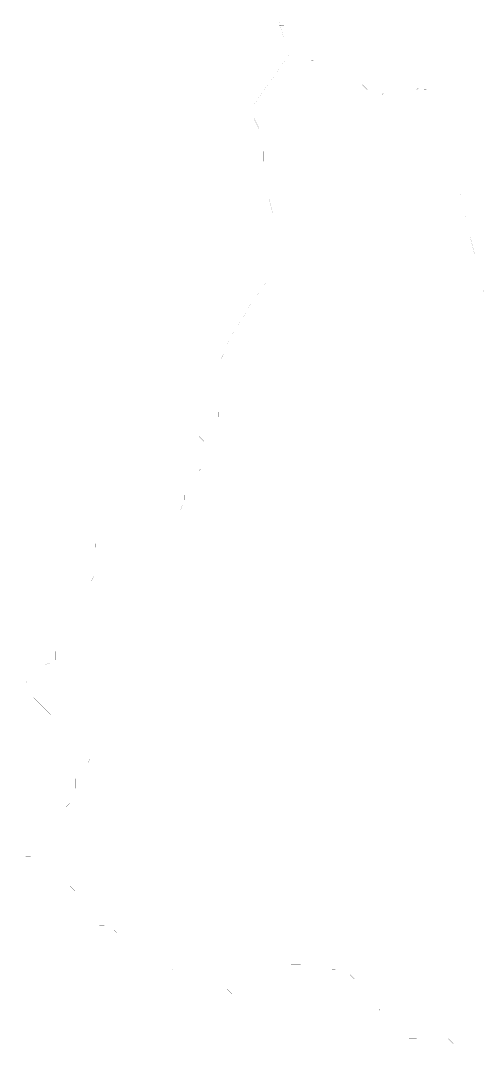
# Model space of a CAD drawing. Header units: metres. Extents: x 561401 to 594056, y 8460144 to 8508504.
# Drawn here: x 571911 to 575356, y 8492966 to 8500832 of the extents above; entities that cross this region are included whole.
import ezdxf

# ---------------------------------------------------------------- set-up
doc = ezdxf.new("R2010")
doc.units = ezdxf.units.M
doc.layers.add('1.2. AFECTADOS BASE GRAFICA SUNARP', color=150, linetype='Continuous')

msp = doc.modelspace()

# ---------------------------------------------------------------- linework, layer by layer
at = {"layer": '1.2. AFECTADOS BASE GRAFICA SUNARP', "color": 64, "linetype": 'Continuous', "lineweight": -3, "const_width": 0.2}
msp.add_lwpolyline([(573859.8, 8500794.7), (573870.4, 8500794.6), (573859.9, 8500831.6), (573859.8, 8500794.7)], close=True, dxfattribs=at)
for points in [[(575381.8, 8500421.3), (575344.6, 8500421.4), (575307.5, 8500421.5), (575270.3, 8500421.6), (575233.2, 8500421.7), (575196, 8500421.8), (575158.9, 8500421.9), (575121.6, 8500385.1), (575084.5, 8500385.2), (575047.4, 8500385.3), (575010.1, 8500348.5), (574973, 8500348.6), (574972.8, 8500311.7), (574935.7, 8500311.8), (574935.8, 8500348.7), (574898.6, 8500311.9), (574861.5, 8500348.9), (574824.3, 8500312.1), (574787.1, 8500312.2), (574750, 8500312.3), (574712.9, 8500349.3), (574675.7, 8500312.5), (574638.4, 8500275.7), (574601.3, 8500275.8), (574564.1, 8500275.9), (574527, 8500276), (574527.1, 8500312.9), (574490, 8500350), (574490.3, 8500423.8), (574453.2, 8500460.8), (574416.1, 8500460.9), (574378.9, 8500461), (574341.8, 8500461.1), (574304.6, 8500461.2), (574304.5, 8500424.3), (574267.4, 8500424.4), (574230.2, 8500424.5), (574193.2, 8500461.5), (574156.1, 8500498.5), (574119, 8500498.6), (574119.1, 8500535.6), (574081.9, 8500535.7), (574082, 8500572.6), (574044.9, 8500572.7), (574045, 8500609.6), (574007.9, 8500609.7), (574008, 8500646.6), (573970.8, 8500646.7), (573970.9, 8500683.6), (573933.9, 8500720.6), (573896.8, 8500757.7), (573896.9, 8500794.6), (573896.9, 8500794.6), (573870.4, 8500794.6), (573933.5, 8500573), (573672.4, 8500204.6), (573597.9, 8500131), (573672.1, 8500093.9), (573709, 8500019.9), (573708.9, 8499983), (573746.1, 8499982.9), (573746, 8499946), (573745.9, 8499909.1), (573745.8, 8499872.2), (573745.7, 8499835.3), (573745.6, 8499798.4), (573745.5, 8499761.5), (573745.4, 8499724.5), (573745.3, 8499687.6), (573745.2, 8499650.7), (573745, 8499613.8), (573781.9, 8499503), (573818.6, 8499355.2), (573855.3, 8499207.5), (573855, 8499096.8), (573854.9, 8499059.8), (573854.8, 8499022.9), (573854.6, 8498949.1), (573780.1, 8498875.5), (573668.3, 8498728.2), (573444.4, 8498359.7), (573444.3, 8498322.8), (573406.9, 8498249.1), (573406.7, 8498175.3), (573406.6, 8498138.4), (573406.5, 8498101.4), (573406.3, 8498027.6), (573443.4, 8497990.6), (573443.3, 8497953.7), (573443.2, 8497916.8), (573405.9, 8497880), (573405.8, 8497843.1), (573368.7, 8497843.2), (573331.4, 8497806.4), (573294.2, 8497769.6), (573294.1, 8497732.7), (573294, 8497695.8), (573256.8, 8497695.9), (573293.9, 8497658.9), (573293.8, 8497622), (573293.7, 8497585), (573293.6, 8497548.1), (573293.5, 8497511.2), (573293.4, 8497474.3), (573256.1, 8497437.5), (573256, 8497400.6), (573218.9, 8497400.7), (573218.8, 8497363.8), (573181.6, 8497363.9), (573181.5, 8497327), (573144.3, 8497290.2), (573144.2, 8497253.3), (573144.1, 8497216.4), (573106.6, 8497105.8), (572995.2, 8497106.1), (572958, 8497106.2), (572920.9, 8497106.3), (572883.8, 8497106.4), (572846.6, 8497106.5), (572735.4, 8497180.6), (572698.2, 8497143.8), (572661, 8497143.9), (572623.9, 8497144), (572586.6, 8497107.2), (572586.5, 8497070.3), (572586.4, 8497033.4), (572549.3, 8497033.5), (572512, 8496996.7), (572511.9, 8496959.8), (572511.8, 8496922.9), (572474.6, 8496886.1), (572474.5, 8496849.2), (572437.3, 8496849.3), (572437.2, 8496812.4), (572437.1, 8496775.4), (572437, 8496738.5), (572474.1, 8496701.5), (572474, 8496664.6), (572399.3, 8496517.2), (572362.1, 8496480.4), (572361.9, 8496443.5), (572361.8, 8496406.6), (572324.7, 8496406.7), (572287.6, 8496406.8), (572287.5, 8496369.9), (572287.4, 8496333), (572250.2, 8496333.1), (572250.1, 8496296.2), (572250, 8496259.3), (572249.9, 8496222.4), (572212.7, 8496185.6), (572212.6, 8496148.6), (572212.5, 8496111.7), (572212.4, 8496074.8), (572175.2, 8496074.9), (572175.1, 8496038), (572175, 8496001.1), (572063.5, 8495964.5), (572026.3, 8495927.7), (571989, 8495890.9), (571951.9, 8495891), (571951.8, 8495854.1), (571988.6, 8495743.3), (572062.7, 8495669.3), (572099.7, 8495632.3), (572136.8, 8495595.3), (572173.9, 8495595.2), (572211, 8495558.2), (572210.9, 8495521.3), (572248, 8495521.2), (572285, 8495484.1), (572284.9, 8495447.2), (572322.1, 8495447.1), (572321.9, 8495373.3), (572433, 8495262.3), (572395.6, 8495188.6), (572358.5, 8495188.7), (572358.4, 8495151.8), (572358.3, 8495114.9), (572321.2, 8495115), (572321.1, 8495078.1), (572321, 8495041.2), (572320.9, 8495004.3), (572283.6, 8494967.5), (572283.5, 8494930.6), (572246.3, 8494893.8), (572209, 8494857), (572208.9, 8494820.1), (572208.8, 8494783.2), (572208.7, 8494746.3), (572171.6, 8494746.4), (572134.4, 8494709.6), (572134.3, 8494672.7), (572097.1, 8494672.8), (572059.9, 8494636), (572022.6, 8494599.2), (571985.5, 8494599.3), (571948.3, 8494562.5), (571911.1, 8494562.6), (571948.2, 8494525.6), (571985.3, 8494525.5), (571985.2, 8494488.5), (572022.3, 8494488.4), (572059.5, 8494488.3), (572096.5, 8494451.3), (572133.6, 8494451.2), (572170.8, 8494451.1), (572207.9, 8494451), (572245.1, 8494450.9), (572245, 8494414), (572244.9, 8494377.1), (572281.9, 8494340.1), (572281.8, 8494303.2), (572318.8, 8494266.2), (572318.7, 8494229.3), (572355.8, 8494192.3), (572355.7, 8494155.4), (572392.7, 8494118.4), (572429.7, 8494081.4), (572466.8, 8494044.4), (572503.8, 8494007.4), (572540.9, 8494007.3), (572578, 8493970.3), (572615.1, 8493970.2), (572652.2, 8493933.2), (572689.3, 8493933.1), (572726.4, 8493933), (572763.6, 8493932.9), (572800.7, 8493932.8), (572837.8, 8493932.7), (572837.7, 8493895.7), (572874.8, 8493858.7), (572911.8, 8493821.7), (572911.7, 8493784.8), (572948.8, 8493784.7), (572985.9, 8493747.7), (572985.8, 8493710.8), (573022.9, 8493710.7), (573060, 8493673.7), (573097.1, 8493673.6), (573134.1, 8493636.6), (573208.4, 8493636.4), (573245.5, 8493636.3), (573282.7, 8493636.2), (573319.8, 8493636.1), (573356.8, 8493599.1), (573393.9, 8493562.1), (573430.9, 8493525.1), (573468.1, 8493525), (573505.1, 8493488), (573542.2, 8493487.9), (573579.4, 8493487.8), (573616.5, 8493487.6), (573653.7, 8493524.4), (573653.8, 8493561.3), (573691, 8493561.2), (573691.1, 8493598.1), (573728.2, 8493598), (573765.4, 8493597.9), (573802.6, 8493634.7), (573839.8, 8493671.5), (573877, 8493671.4), (573951.4, 8493708.1), (573988.5, 8493708), (574025.6, 8493707.9), (574062.8, 8493707.8), (574099.9, 8493707.7), (574137, 8493707.6), (574174.2, 8493707.5), (574211.2, 8493670.5), (574285.5, 8493670.3), (574322.5, 8493633.3), (574396.8, 8493633.1), (574433.8, 8493596.1), (574470.9, 8493559), (574507.9, 8493522), (574544.9, 8493485), (574544.8, 8493448.1), (574581.9, 8493411.1), (574618.9, 8493374.1), (574618.8, 8493337.2), (574655.9, 8493337.1), (574693, 8493300.1), (574692.8, 8493263.2), (574730, 8493263.1), (574729.9, 8493226.2), (574766.9, 8493189.2), (574804, 8493189.1), (574841.1, 8493152.1), (574878.2, 8493152), (574915.4, 8493151.9), (574952.5, 8493151.8), (574989.6, 8493151.6), (575026.8, 8493151.5), (575063.9, 8493151.4), (575101, 8493151.3), (575138.2, 8493151.2), (575175.2, 8493114.2), (575212.3, 8493114.1), (575249.5, 8493114), (575286.5, 8493077), (575286.4, 8493040.1), (575323.4, 8493003.1), (575360.5, 8492966.1)], [(575891.5, 8496839.5), (575267.3, 8499351.1), (575230.7, 8499535.8), (575267.8, 8499535.7), (575305, 8499535.6), (575342.1, 8499535.5), (575379.3, 8499535.4)]]:
    msp.add_lwpolyline(points, dxfattribs=at)

doc.saveas('drawing.dxf')
